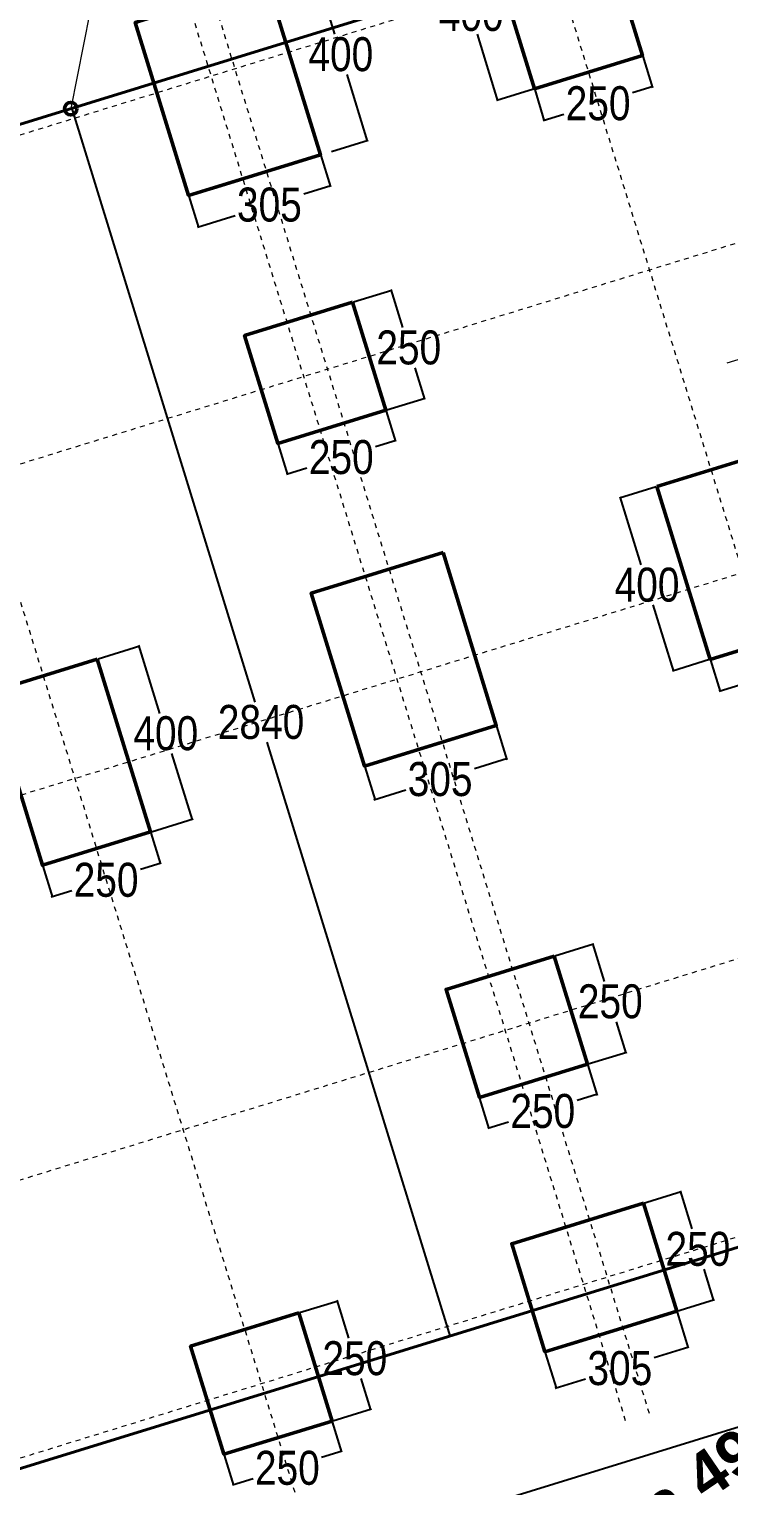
# Model space of a CAD drawing. Header units: centimetres. Extents: x 85226 to 578505, y -13061 to 170378.
# Drawn here: x 450432 to 451979, y 120516 to 123737 of the extents above; entities that cross this region are included whole.
import ezdxf

# ---------------------------------------------------------------- set-up
doc = ezdxf.new("R2010")
doc.units = ezdxf.units.CM
doc.linetypes.add('Dashed', pattern=[10.666667, 5.333333, -5.333333])
for name, color, linetype, lineweight in [('Akset_Pen_No__13', 13, 'Continuous', 18), ('Dimensionet', 150, 'Continuous', 15), ('Fasada', 7, 'Continuous', 15), ('Fasada_Pen_No__1', 1, 'Continuous', 18), ('Fasada_Pen_No__32', 32, 'Continuous', 18), ('muri', 7, 'Continuous', 40), ('Nr-Ri', 1, 'Continuous', 0), ('Spotat', 1, 'Continuous', 15)]:
    doc.layers.add(name, color=color, linetype=linetype, lineweight=lineweight)
doc.styles.add('Dimensionet CM', font='swissc.ttf', dxfattribs={"height": 15})
doc.dimstyles.new('Maxi shkronjat', dxfattribs={"dimscale": 2, "dimtxt": 30, "dimasz": 1, "dimexe": 1, "dimexo": 1, "dimgap": 3, "dimtad": 0, "dimtih": 1, "dimtoh": 1, "dimzin": 9, "dimtxsty": 'Dimensionet CM', "dimblk": 'ARCHTICK', "dimcen": 1, "dimdle": 1, "dimadec": 0, "dimazin": 0, "dimtfac": 1, "dimtmove": 0, "dimatfit": 3, "dimldrblk": 'ARCHTICK', "dimfxl": 1, "dimarcsym": 0})

# ---------------------------------------------------------------- blocks, each defined once
blk = doc.blocks.new('_ArchTick')
at = {"layer": 'Spotat', "color": 0, "const_width": 0.15}
blk.add_lwpolyline([(-0.5, -0.5), (0.5, 0.5)], dxfattribs=at)
blk = doc.blocks.new('*D4511')
at = {"layer": 'DEFPOINTS', "color": 0, "transparency": 16777216}
for p in [(452176.4, 122417), (451937.5, 122343.3), (452197.8, 122347.6)]:
    blk.add_point(p, dxfattribs=at)
at = {"layer": 'Dimensionet', "color": 0, "lineweight": -2, "transparency": 16777216}
for p, q in [((452177, 122415.1), (452198.3, 122345.7)), ((451938.1, 122341.4), (451959.4, 122272.1)), ((452199.7, 122348.2), (452154.1, 122334.2)), ((451956.9, 122273.4), (452002.5, 122287.4))]:
    blk.add_line(p, q, dxfattribs=at)
at = {"layer": 'Dimensionet', "color": 0, "lineweight": -2, "transparency": 16777216, "xscale": 2, "yscale": 2, "zscale": 2}
for p, rotation in [((452197.8, 122347.6), 17.1299999999555), ((451958.8, 122274), 197.1299999999555)]:
    blk.add_blockref('_ArchTick', p, dxfattribs=dict(at, rotation=rotation))
at = {"layer": 'Dimensionet', "color": 0, "transparency": 16777216, "insert": (452078.3, 122310.8), "char_height": 15, "attachment_point": 5, "style": 'Dimensionet CM'}
blk.add_mtext('{\\H5x;250}', dxfattribs=at)
blk = doc.blocks.new('*D4512')
at = {"layer": 'DEFPOINTS', "color": 0, "transparency": 16777216}
for p in [(451819.7, 122725.6), (451738.4, 122700.5), (451937.5, 122343.3)]:
    blk.add_point(p, dxfattribs=at)
at = {"layer": 'Dimensionet', "color": 0, "lineweight": -2, "transparency": 16777216}
for p, q in [((451817.7, 122725), (451736.5, 122700)), ((451737.8, 122702.5), (451784, 122552.6)), ((451856.8, 122316.4), (451811.4, 122463.7)), ((451935.6, 122342.8), (451854.3, 122317.7))]:
    blk.add_line(p, q, dxfattribs=at)
at = {"layer": 'Dimensionet', "color": 0, "lineweight": -2, "transparency": 16777216, "xscale": 2, "yscale": 2, "zscale": 2}
for p, rotation in [((451738.4, 122700.5), 107.1299999999913), ((451856.2, 122318.3), 287.1299999999913)]:
    blk.add_blockref('_ArchTick', p, dxfattribs=dict(at, rotation=rotation))
at = {"layer": 'Dimensionet', "color": 0, "transparency": 16777216, "insert": (451797.7, 122508.1), "char_height": 15, "attachment_point": 5, "style": 'Dimensionet CM'}
blk.add_mtext('{\\H5x;400}', dxfattribs=at)
blk = doc.blocks.new('*D4527')
at = {"layer": 'DEFPOINTS', "color": 0, "transparency": 16777216}
for p in [(451787.6, 123678.4), (451548.7, 123604.8), (451809, 123609.1)]:
    blk.add_point(p, dxfattribs=at)
at = {"layer": 'Dimensionet', "color": 0, "lineweight": -2, "transparency": 16777216}
for p, q in [((451788.2, 123676.5), (451809.6, 123607.2)), ((451549.3, 123602.9), (451570.6, 123533.5)), ((451810.9, 123609.7), (451765.3, 123595.6)), ((451568.1, 123534.9), (451613.7, 123548.9))]:
    blk.add_line(p, q, dxfattribs=at)
at = {"layer": 'Dimensionet', "color": 0, "lineweight": -2, "transparency": 16777216, "xscale": 2, "yscale": 2, "zscale": 2}
for p, rotation in [((451809, 123609.1), 17.12999999996336), ((451570.1, 123535.4), 197.1299999999634)]:
    blk.add_blockref('_ArchTick', p, dxfattribs=dict(at, rotation=rotation))
at = {"layer": 'Dimensionet', "color": 0, "transparency": 16777216, "insert": (451689.5, 123572.3), "char_height": 15, "attachment_point": 5, "style": 'Dimensionet CM'}
blk.add_mtext('{\\H5x;250}', dxfattribs=at)
blk = doc.blocks.new('*D4528')
at = {"layer": 'DEFPOINTS', "color": 0, "transparency": 16777216}
for p in [(451430.9, 123987), (451349.6, 123962), (451548.7, 123604.8)]:
    blk.add_point(p, dxfattribs=at)
at = {"layer": 'Dimensionet', "color": 0, "lineweight": -2, "transparency": 16777216}
for p, q in [((451429, 123986.5), (451347.7, 123961.4)), ((451349, 123963.9), (451395.2, 123814)), ((451468, 123577.8), (451422.6, 123725.1)), ((451546.8, 123604.2), (451465.5, 123579.1))]:
    blk.add_line(p, q, dxfattribs=at)
at = {"layer": 'Dimensionet', "color": 0, "lineweight": -2, "transparency": 16777216, "xscale": 2, "yscale": 2, "zscale": 2}
for p, rotation in [((451349.6, 123962), 107.1299999999962), ((451467.4, 123579.7), 287.1299999999962)]:
    blk.add_blockref('_ArchTick', p, dxfattribs=dict(at, rotation=rotation))
at = {"layer": 'Dimensionet', "color": 0, "transparency": 16777216, "insert": (451408.9, 123769.6), "char_height": 15, "attachment_point": 5, "style": 'Dimensionet CM'}
blk.add_mtext('{\\H5x;400}', dxfattribs=at)
blk = doc.blocks.new('*D4478')
at = {"layer": 'DEFPOINTS', "color": 0, "transparency": 16777216}
for p in [(451665.9, 121448.7), (451427, 121375), (451447.7, 121307.9)]:
    blk.add_point(p, dxfattribs=at)
at = {"layer": 'Dimensionet', "color": 0, "lineweight": -2, "transparency": 16777216}
for p, q in [((451666.5, 121446.8), (451687.2, 121379.6)), ((451427.6, 121373.1), (451448.3, 121306)), ((451688.5, 121382.1), (451643, 121368.1)), ((451445.8, 121307.3), (451491.3, 121321.3))]:
    blk.add_line(p, q, dxfattribs=at)
at = {"layer": 'Dimensionet', "color": 0, "lineweight": -2, "transparency": 16777216, "xscale": 2, "yscale": 2, "zscale": 2}
for p, rotation in [((451686.6, 121381.5), 17.13000000000847), ((451447.7, 121307.9), 197.1300000000085)]:
    blk.add_blockref('_ArchTick', p, dxfattribs=dict(at, rotation=rotation))
at = {"layer": 'Dimensionet', "color": 0, "transparency": 16777216, "insert": (451567.2, 121344.7), "char_height": 15, "attachment_point": 5, "style": 'Dimensionet CM'}
blk.add_mtext('{\\H5x;250}', dxfattribs=at)
blk = doc.blocks.new('*D4479')
at = {"layer": 'DEFPOINTS', "color": 0, "transparency": 16777216}
for p in [(451677.4, 121713.8), (451592.3, 121687.6), (451665.9, 121448.7)]:
    blk.add_point(p, dxfattribs=at)
at = {"layer": 'Dimensionet', "color": 0, "lineweight": -2, "transparency": 16777216}
for p, q in [((451594.2, 121688.2), (451679.3, 121714.4)), ((451676.8, 121715.7), (451702.7, 121631.6)), ((451751.6, 121473), (451730.2, 121542.5)), ((451667.8, 121449.3), (451752.9, 121475.5))]:
    blk.add_line(p, q, dxfattribs=at)
at = {"layer": 'Dimensionet', "color": 0, "lineweight": -2, "transparency": 16777216, "xscale": 2, "yscale": 2, "zscale": 2}
for p, rotation in [((451677.4, 121713.8), 107.1300000000477), ((451751, 121474.9), 287.1300000000477)]:
    blk.add_blockref('_ArchTick', p, dxfattribs=dict(at, rotation=rotation))
at = {"layer": 'Dimensionet', "color": 0, "transparency": 16777216, "insert": (451716.4, 121587.1), "char_height": 15, "attachment_point": 5, "style": 'Dimensionet CM'}
blk.add_mtext('{\\H5x;250}', dxfattribs=at)
blk = doc.blocks.new('*D4480')
at = {"layer": 'DEFPOINTS', "color": 0, "transparency": 16777216}
for p in [(451863.5, 120902.7), (451572.1, 120812.8), (451596.7, 120732.9)]:
    blk.add_point(p, dxfattribs=at)
at = {"layer": 'Dimensionet', "color": 0, "lineweight": -2, "transparency": 16777216}
for p, q in [((451864.1, 120900.7), (451888.8, 120820.8)), ((451890.1, 120823.3), (451813.4, 120799.7)), ((451572.7, 120810.9), (451597.3, 120731)), ((451594.8, 120732.3), (451661.7, 120752.9))]:
    blk.add_line(p, q, dxfattribs=at)
at = {"layer": 'Dimensionet', "color": 0, "lineweight": -2, "transparency": 16777216, "xscale": 2, "yscale": 2, "zscale": 2}
for p, rotation in [((451888.2, 120822.7), 17.12999999999416), ((451596.7, 120732.9), 197.1299999999942)]:
    blk.add_blockref('_ArchTick', p, dxfattribs=dict(at, rotation=rotation))
at = {"layer": 'Dimensionet', "color": 0, "transparency": 16777216, "insert": (451737.6, 120776.3), "char_height": 15, "attachment_point": 5, "style": 'Dimensionet CM'}
blk.add_mtext('{\\H5x;305}', dxfattribs=at)
blk = doc.blocks.new('*D4481')
at = {"layer": 'DEFPOINTS', "color": 0, "transparency": 16777216}
for p in [(451871.2, 121166.6), (451786.1, 121140.4), (451859.7, 120901.5)]:
    blk.add_point(p, dxfattribs=at)
at = {"layer": 'Dimensionet', "color": 0, "lineweight": -2, "transparency": 16777216}
for p, q in [((451788, 121141), (451873.1, 121167.2)), ((451870.6, 121168.5), (451896.5, 121084.4)), ((451945.4, 120925.8), (451923.9, 120995.3)), ((451861.6, 120902.1), (451946.7, 120928.3))]:
    blk.add_line(p, q, dxfattribs=at)
at = {"layer": 'Dimensionet', "color": 0, "lineweight": -2, "transparency": 16777216, "xscale": 2, "yscale": 2, "zscale": 2}
for p, rotation in [((451871.2, 121166.6), 107.1300000001321), ((451944.8, 120927.7), 287.130000000132)]:
    blk.add_blockref('_ArchTick', p, dxfattribs=dict(at, rotation=rotation))
at = {"layer": 'Dimensionet', "color": 0, "transparency": 16777216, "insert": (451910.2, 121039.9), "char_height": 15, "attachment_point": 5, "style": 'Dimensionet CM'}
blk.add_mtext('{\\H5x;250}', dxfattribs=at)
blk = doc.blocks.new('*D4482')
at = {"layer": 'DEFPOINTS', "color": 0, "transparency": 16777216}
for p in [(451220.4, 122894.1), (450981.5, 122820.4), (451002.2, 122753.3)]:
    blk.add_point(p, dxfattribs=at)
at = {"layer": 'Dimensionet', "color": 0, "lineweight": -2, "transparency": 16777216}
for p, q in [((451221, 122892.2), (451241.7, 122825)), ((450982.1, 122818.5), (451002.8, 122751.4)), ((451243, 122827.5), (451197.5, 122813.5)), ((451000.3, 122752.7), (451045.8, 122766.7))]:
    blk.add_line(p, q, dxfattribs=at)
at = {"layer": 'Dimensionet', "color": 0, "lineweight": -2, "transparency": 16777216, "xscale": 2, "yscale": 2, "zscale": 2}
for p, rotation in [((451241.1, 122826.9), 17.12999999999863), ((451002.2, 122753.3), 197.1299999999987)]:
    blk.add_blockref('_ArchTick', p, dxfattribs=dict(at, rotation=rotation))
at = {"layer": 'Dimensionet', "color": 0, "transparency": 16777216, "insert": (451121.7, 122790.1), "char_height": 15, "attachment_point": 5, "style": 'Dimensionet CM'}
blk.add_mtext('{\\H5x;250}', dxfattribs=at)
blk = doc.blocks.new('*D4483')
at = {"layer": 'DEFPOINTS', "color": 0, "transparency": 16777216}
for p in [(451231.9, 123159.2), (451146.8, 123133), (451220.4, 122894.1)]:
    blk.add_point(p, dxfattribs=at)
at = {"layer": 'Dimensionet', "color": 0, "lineweight": -2, "transparency": 16777216}
for p, q in [((451148.7, 123133.6), (451233.8, 123159.8)), ((451231.3, 123161.1), (451257.2, 123077)), ((451306.1, 122918.4), (451284.7, 122987.9)), ((451222.4, 122894.7), (451307.4, 122920.9))]:
    blk.add_line(p, q, dxfattribs=at)
at = {"layer": 'Dimensionet', "color": 0, "lineweight": -2, "transparency": 16777216, "xscale": 2, "yscale": 2, "zscale": 2}
for p, rotation in [((451231.9, 123159.2), 107.1300000000046), ((451305.5, 122920.3), 287.1300000000045)]:
    blk.add_blockref('_ArchTick', p, dxfattribs=dict(at, rotation=rotation))
at = {"layer": 'Dimensionet', "color": 0, "transparency": 16777216, "insert": (451270.9, 123032.5), "char_height": 15, "attachment_point": 5, "style": 'Dimensionet CM'}
blk.add_mtext('{\\H5x;250}', dxfattribs=at)
blk = doc.blocks.new('*D4484')
at = {"layer": 'DEFPOINTS', "color": 0, "transparency": 16777216}
for p in [(451464.4, 122197.5), (451173, 122107.7), (451195.8, 122033.8)]:
    blk.add_point(p, dxfattribs=at)
at = {"layer": 'Dimensionet', "color": 0, "lineweight": -2, "transparency": 16777216}
for p, q in [((451465, 122195.6), (451487.8, 122121.7)), ((451489.1, 122124.2), (451416.1, 122101.7)), ((451173.6, 122105.8), (451196.3, 122031.9)), ((451193.8, 122033.2), (451264.4, 122054.9))]:
    blk.add_line(p, q, dxfattribs=at)
at = {"layer": 'Dimensionet', "color": 0, "lineweight": -2, "transparency": 16777216, "xscale": 2, "yscale": 2, "zscale": 2}
for p, rotation in [((451487.2, 122123.6), 17.13000000003436), ((451195.8, 122033.8), 197.1300000000344)]:
    blk.add_blockref('_ArchTick', p, dxfattribs=dict(at, rotation=rotation))
at = {"layer": 'Dimensionet', "color": 0, "transparency": 16777216, "insert": (451340.2, 122078.3), "char_height": 15, "attachment_point": 5, "style": 'Dimensionet CM'}
blk.add_mtext('{\\H5x;305}', dxfattribs=at)
blk = doc.blocks.new('*D4485')
at = {"layer": 'DEFPOINTS', "color": 0, "transparency": 16777216}
for p in [(450699.9, 121961.9), (450461, 121888.3), (450482.4, 121818.9)]:
    blk.add_point(p, dxfattribs=at)
at = {"layer": 'Dimensionet', "color": 0, "lineweight": -2, "transparency": 16777216}
for p, q in [((450700.5, 121960), (450721.9, 121890.7)), ((450461.6, 121886.4), (450483, 121817)), ((450723.2, 121893.2), (450677.7, 121879.1)), ((450480.5, 121818.3), (450526, 121832.4))]:
    blk.add_line(p, q, dxfattribs=at)
at = {"layer": 'Dimensionet', "color": 0, "lineweight": -2, "transparency": 16777216, "xscale": 2, "yscale": 2, "zscale": 2}
for p, rotation in [((450721.3, 121892.6), 17.13000000001438), ((450482.4, 121818.9), 197.1300000000143)]:
    blk.add_blockref('_ArchTick', p, dxfattribs=dict(at, rotation=rotation))
at = {"layer": 'Dimensionet', "color": 0, "transparency": 16777216, "insert": (450601.8, 121855.7), "char_height": 15, "attachment_point": 5, "style": 'Dimensionet CM'}
blk.add_mtext('{\\H5x;250}', dxfattribs=at)
blk = doc.blocks.new('*D4486')
at = {"layer": 'DEFPOINTS', "color": 0, "transparency": 16777216}
for p in [(450674.2, 122372.6), (450582.1, 122344.2), (450699.9, 121961.9)]:
    blk.add_point(p, dxfattribs=at)
at = {"layer": 'Dimensionet', "color": 0, "lineweight": -2, "transparency": 16777216}
for p, q in [((450584, 122344.8), (450676.1, 122373.1)), ((450673.6, 122374.5), (450720, 122224.1)), ((450792.6, 121988.4), (450747.4, 122135.2)), ((450701.8, 121962.5), (450793.9, 121990.9))]:
    blk.add_line(p, q, dxfattribs=at)
at = {"layer": 'Dimensionet', "color": 0, "lineweight": -2, "transparency": 16777216, "xscale": 2, "yscale": 2, "zscale": 2}
for p, rotation in [((450674.2, 122372.6), 107.1300000000024), ((450792, 121990.3), 287.1300000000024)]:
    blk.add_blockref('_ArchTick', p, dxfattribs=dict(at, rotation=rotation))
at = {"layer": 'Dimensionet', "color": 0, "transparency": 16777216, "insert": (450733.7, 122179.7), "char_height": 15, "attachment_point": 5, "style": 'Dimensionet CM'}
blk.add_mtext('{\\H5x;400}', dxfattribs=at)
blk = doc.blocks.new('*D4489')
at = {"layer": 'DEFPOINTS', "color": 0, "transparency": 16777216}
for p in [(451101.2, 120659.9), (450862.3, 120586.2), (450883, 120519.1)]:
    blk.add_point(p, dxfattribs=at)
at = {"layer": 'Dimensionet', "color": 0, "lineweight": -2, "transparency": 16777216}
for p, q in [((451101.8, 120657.9), (451122.5, 120590.8)), ((451123.8, 120593.3), (451078.3, 120579.3)), ((450862.9, 120584.3), (450883.6, 120517.2)), ((450881.1, 120518.5), (450926.6, 120532.5))]:
    blk.add_line(p, q, dxfattribs=at)
at = {"layer": 'Dimensionet', "color": 0, "lineweight": -2, "transparency": 16777216, "xscale": 2, "yscale": 2, "zscale": 2}
for p, rotation in [((451121.9, 120592.7), 17.12999999993972), ((450883, 120519.1), 197.1299999999397)]:
    blk.add_blockref('_ArchTick', p, dxfattribs=dict(at, rotation=rotation))
at = {"layer": 'Dimensionet', "color": 0, "transparency": 16777216, "insert": (451002.5, 120555.9), "char_height": 15, "attachment_point": 5, "style": 'Dimensionet CM'}
blk.add_mtext('{\\H5x;250}', dxfattribs=at)
blk = doc.blocks.new('*D4490')
at = {"layer": 'DEFPOINTS', "color": 0, "transparency": 16777216}
for p in [(451112.7, 120925), (451027.6, 120898.8), (451101.2, 120659.9)]:
    blk.add_point(p, dxfattribs=at)
at = {"layer": 'Dimensionet', "color": 0, "lineweight": -2, "transparency": 16777216}
for p, q in [((451029.5, 120899.4), (451114.6, 120925.6)), ((451112.1, 120926.9), (451138, 120842.8)), ((451186.9, 120684.2), (451165.5, 120753.7)), ((451103.1, 120660.4), (451188.2, 120686.7))]:
    blk.add_line(p, q, dxfattribs=at)
at = {"layer": 'Dimensionet', "color": 0, "lineweight": -2, "transparency": 16777216, "xscale": 2, "yscale": 2, "zscale": 2}
for p, rotation in [((451112.7, 120925), 107.1299999999889), ((451186.3, 120686.1), 287.1299999999889)]:
    blk.add_blockref('_ArchTick', p, dxfattribs=dict(at, rotation=rotation))
at = {"layer": 'Dimensionet', "color": 0, "transparency": 16777216, "insert": (451151.7, 120798.2), "char_height": 15, "attachment_point": 5, "style": 'Dimensionet CM'}
blk.add_mtext('{\\H5x;250}', dxfattribs=at)
blk = doc.blocks.new('*D4491')
at = {"layer": 'DEFPOINTS', "color": 0, "transparency": 16777216}
for p in [(451075.6, 123459), (450784.2, 123369.2), (450805.5, 123299.8)]:
    blk.add_point(p, dxfattribs=at)
at = {"layer": 'Dimensionet', "color": 0, "lineweight": -2, "transparency": 16777216}
for p, q in [((451076.2, 123457.1), (451097.6, 123387.7)), ((450784.8, 123367.2), (450806.1, 123297.9)), ((451098.9, 123390.2), (451038.7, 123371.7)), ((450803.6, 123299.2), (450887, 123324.9))]:
    blk.add_line(p, q, dxfattribs=at)
at = {"layer": 'Dimensionet', "color": 0, "lineweight": -2, "transparency": 16777216, "xscale": 2, "yscale": 2, "zscale": 2}
for p, rotation in [((451097, 123389.6), 17.13000000000703), ((450805.5, 123299.8), 197.130000000007)]:
    blk.add_blockref('_ArchTick', p, dxfattribs=dict(at, rotation=rotation))
at = {"layer": 'Dimensionet', "color": 0, "transparency": 16777216, "insert": (450962.8, 123348.3), "char_height": 15, "attachment_point": 5, "style": 'Dimensionet CM'}
blk.add_mtext('{\\H5x;305}', dxfattribs=at)
blk = doc.blocks.new('*D4492')
at = {"layer": 'DEFPOINTS', "color": 0, "transparency": 16777216}
for p in [(450980.1, 123848.1), (451061.4, 123873.2), (451097.9, 123465.9)]:
    blk.add_point(p, dxfattribs=at)
at = {"layer": 'Dimensionet', "color": 0, "lineweight": -2, "transparency": 16777216}
for p, q in [((450982, 123848.7), (451063.3, 123873.7)), ((451060.8, 123875.1), (451107, 123725.2)), ((451179.8, 123489), (451134.4, 123636.3)), ((451099.8, 123466.4), (451181.1, 123491.5))]:
    blk.add_line(p, q, dxfattribs=at)
at = {"layer": 'Dimensionet', "color": 0, "lineweight": -2, "transparency": 16777216, "xscale": 2, "yscale": 2, "zscale": 2}
for p, rotation in [((451061.4, 123873.2), 107.1300000000024), ((451179.2, 123490.9), 287.1300000000024)]:
    blk.add_blockref('_ArchTick', p, dxfattribs=dict(at, rotation=rotation))
at = {"layer": 'Dimensionet', "color": 0, "transparency": 16777216, "insert": (451120.7, 123680.7), "char_height": 15, "attachment_point": 5, "style": 'Dimensionet CM'}
blk.add_mtext('{\\H5x;400}', dxfattribs=at)
blk = doc.blocks.new('*D4695')
at = {"layer": 'DEFPOINTS', "color": 0, "transparency": 16777216}
for p in [(454335.6, 125528.7), (454558.8, 124804.6), (441497.6, 120779)]:
    blk.add_point(p, dxfattribs=at)
at = {"layer": 'Dimensionet', "color": 0, "lineweight": -2, "transparency": 16777216}
for p, q in [((454337.5, 125529.3), (447958.7, 123563.3)), ((454558.2, 124806.5), (454335, 125530.6)), ((441272.5, 121502.5), (447651.3, 123468.5)), ((441497, 120780.9), (441273.8, 121505))]:
    blk.add_line(p, q, dxfattribs=at)
at = {"layer": 'Dimensionet', "color": 0, "lineweight": -2, "transparency": 16777216, "xscale": 2, "yscale": 2, "zscale": 2}
for p, rotation in [((454335.6, 125528.7), 17.1299999999269), ((441274.4, 121503.1), 197.1299999999269)]:
    blk.add_blockref('_ArchTick', p, dxfattribs=dict(at, rotation=rotation))
at = {"layer": 'Dimensionet', "color": 0, "transparency": 16777216, "insert": (447805, 123515.9), "char_height": 15, "attachment_point": 5, "style": 'Dimensionet CM'}
blk.add_mtext('{\\H6.25x;13668}', dxfattribs=at)
blk = doc.blocks.new('*D4697')
at = {"layer": 'DEFPOINTS', "color": 0, "transparency": 16777216}
for p in [(454001.6, 121553.8), (454083.4, 121288.5), (445974.4, 119087.5)]:
    blk.add_point(p, dxfattribs=at)
at = {"layer": 'Dimensionet', "color": 0, "lineweight": -2, "transparency": 16777216}
for p, q in [((454002.2, 121551.9), (454084, 121286.5)), ((454085.3, 121289), (450219, 120097.4)), ((446056.5, 118814.5), (449922.7, 120006.1)), ((445975, 119085.6), (446059, 118813.1))]:
    blk.add_line(p, q, dxfattribs=at)
at = {"layer": 'Dimensionet', "color": 0, "lineweight": -2, "transparency": 16777216, "xscale": 2, "yscale": 2, "zscale": 2}
for p, rotation in [((454083.4, 121288.5), 17.1299999999269), ((446058.4, 118815), 197.1299999999269)]:
    blk.add_blockref('_ArchTick', p, dxfattribs=dict(at, rotation=rotation))
at = {"layer": 'Dimensionet', "color": 0, "transparency": 16777216, "insert": (450070.9, 120051.8), "char_height": 15, "attachment_point": 5, "style": 'Dimensionet CM'}
blk.add_mtext('{\\H7.5x;8398}', dxfattribs=at)
blk = doc.blocks.new('*D4698')
at = {"layer": 'DEFPOINTS', "color": 0, "transparency": 16777216}
for p in [(454374.4, 125403), (454517.6, 124938.4), (445068.7, 122026.1)]:
    blk.add_point(p, dxfattribs=at)
at = {"layer": 'Dimensionet', "color": 0, "lineweight": -2, "transparency": 16777216}
for p, q in [((454376.3, 125403.6), (449774.8, 123985.4)), ((454517, 124940.3), (454373.8, 125405)), ((444923.6, 122490.2), (449525, 123908.4)), ((445068.1, 122028), (444924.9, 122492.7))]:
    blk.add_line(p, q, dxfattribs=at)
at = {"layer": 'Dimensionet', "color": 0, "lineweight": -2, "transparency": 16777216, "xscale": 2, "yscale": 2, "zscale": 2}
for p, rotation in [((454374.4, 125403), 17.1299999999269), ((444925.5, 122490.8), 197.1299999999269)]:
    blk.add_blockref('_ArchTick', p, dxfattribs=dict(at, rotation=rotation))
at = {"layer": 'Dimensionet', "color": 0, "transparency": 16777216, "insert": (449649.9, 123946.9), "char_height": 15, "attachment_point": 5, "style": 'Dimensionet CM'}
blk.add_mtext('{\\H6.25x;9888}', dxfattribs=at)
blk = doc.blocks.new('*D4499')
at = {"layer": 'DEFPOINTS', "color": 0, "transparency": 16777216}
for p in [(450526, 123561.7), (450303.8, 123493.2), (451140.3, 120779.2)]:
    blk.add_point(p, dxfattribs=at)
at = {"layer": 'Dimensionet', "color": 0, "lineweight": -2, "transparency": 16777216}
for p, q in [((450305.8, 123493.8), (450527.9, 123562.2)), ((450525.4, 123563.6), (450930.5, 122249.2)), ((451363.1, 120845.7), (450958, 122160.1)), ((451142.3, 120779.8), (451364.4, 120848.2))]:
    blk.add_line(p, q, dxfattribs=at)
at = {"layer": 'Dimensionet', "color": 0, "lineweight": -2, "transparency": 16777216, "xscale": 2, "yscale": 2, "zscale": 2}
for p, rotation in [((450526, 123561.7), 107.1299999991601), ((451362.5, 120847.6), 287.1299999991601)]:
    blk.add_blockref('_ArchTick', p, dxfattribs=dict(at, rotation=rotation))
at = {"layer": 'Dimensionet', "color": 0, "transparency": 16777216, "insert": (450944.3, 122204.6), "char_height": 15, "attachment_point": 5, "style": 'Dimensionet CM'}
blk.add_mtext('{\\H5x;2840}', dxfattribs=at)

msp = doc.modelspace()

# ---------------------------------------------------------------- linework, layer by layer
at = {"layer": 'Akset_Pen_No__13', "color": 251, "linetype": 'Dashed', "ltscale": 2}
for p, q in [((441033.45, 120612.373), (455000.798, 124917.297)), ((451442.812, 124372.665), (452516.413, 120889.361)), ((441238.156, 119948.204), (455205.503, 124253.128)), ((450678.304, 124137.033), (451751.905, 120653.73)), ((450730.864, 124153.233), (451804.465, 120669.929)), ((449966.353, 123917.601), (451039.954, 120434.297)), ((441444.335, 119279.257), (455411.682, 123584.181)), ((441683.649, 118502.801), (455650.996, 122807.724)), ((442074.222, 118008.408), (455824.039, 122246.286))]:
    msp.add_line(p, q, dxfattribs=at)
at = {"layer": 'Fasada_Pen_No__1', "lineweight": 50}
for points in [[(451430.864, 123987.039), (451669.774, 124060.674), (451787.59, 123678.419), (451548.681, 123604.784), (451430.864, 123987.039)], [(450957.827, 123841.243), (450666.357, 123751.408), (450784.173, 123369.152), (451023.083, 123442.787)], [(450836.733, 123385.352), (451075.643, 123458.987), (450957.827, 123841.243)], [(451819.658, 122725.596), (452058.568, 122799.231), (452176.384, 122416.975), (451937.474, 122343.34), (451819.658, 122725.596)], [(451346.62, 122579.799), (451055.15, 122489.964), (451172.967, 122107.709), (451411.876, 122181.344)], [(451225.527, 122123.908), (451464.437, 122197.544), (451346.62, 122579.799)], [(450582.109, 122344.167), (450343.199, 122270.531), (450461.016, 121888.276), (450699.925, 121961.911), (450582.109, 122344.167)]]:
    msp.add_lwpolyline(points, dxfattribs=at)
msp.add_circle((450523.628, 123560.918), 13.773, dxfattribs=at)
at = {"layer": 'Fasada_Pen_No__32', "lineweight": 50}
for points in [[(451146.804, 123132.985), (450907.895, 123059.35), (450981.53, 122820.44), (451220.44, 122894.076), (451146.804, 123132.985)], [(451592.297, 121687.581), (451353.388, 121613.946), (451427.023, 121375.036), (451665.933, 121448.672), (451592.297, 121687.581)], [(451789.908, 121141.564), (451498.438, 121051.729), (451572.073, 120812.819), (451810.983, 120886.454)], [(451624.633, 120829.019), (451863.543, 120902.654), (451789.908, 121141.564)], [(451027.602, 120898.763), (450788.692, 120825.128), (450862.327, 120586.218), (451101.237, 120659.853), (451027.602, 120898.763)]]:
    msp.add_lwpolyline(points, dxfattribs=at)
at = {"layer": 'muri'}
msp.add_lwpolyline([(454495.298, 122303.074), (454694.715, 123339.658), (454884.989, 123398.303), (454460.85, 124774.423), (450136.591, 123441.628), (450092.41, 123584.974), (449528.583, 123411.195), (449572.764, 123267.849), (449424.64, 123222.195), (449338.189, 123509.476), (446443.559, 122617.312), (446533.832, 122331.209), (446385.708, 122285.556), (446341.527, 122428.901), (445777.7, 122255.122), (445821.881, 122111.777), (445119.487, 121895.289)], dxfattribs=at)
msp.add_lwpolyline([(445955.982, 119181.275), (453873.451, 121621.545), (453829.27, 121764.89), (454082.827, 121843.04, 0.27723304), (454495.298, 122303.074)], format="xyb", dxfattribs=at)
at = {"layer": 'Nr-Ri'}
msp.add_line((452109.674, 123039.497), (451974.294, 122998.108), dxfattribs=at)
msp.add_lwpolyline([(450732.054, 123915.516), (450593.844, 123915.516), (450523.628, 123560.918)], dxfattribs=at)

# ---------------------------------------------------------------- texts
at = {"layer": 'Fasada', "insert": (452320.63, 120869.896), "char_height": 100, "attachment_point": 3, "rotation": 34.26, "style": 'Dimensionet CM'}
msp.add_mtext('{\\fArial|b1|i0|c0|p34;Shputa 490x430\\Ph=170 Germim}', dxfattribs=at)

# ---------------------------------------------------------------- dimensions: what is measured, and where the dimension line sits
at = {"layer": 'Dimensionet'}
for base, p1, p2, picture, middle in [((454335.634, 125528.725), (441497.615, 120778.98), (454558.814, 124804.616), '*D4695', (447805.035, 123515.907)), ((454374.372, 125403.04), (445068.695, 122026.133), (454517.578, 124938.406), '*D4698', (449649.93, 123946.903))]:
    dim = msp.add_linear_dim(base=base, p1=p1, p2=p2, angle=17.13, text='{\\H6.25x;<>}', dimstyle='Maxi shkronjat', override={"dimdec": 0}, dxfattribs=at)
    dim.commit()
    dim.dimension.update_dxf_attribs({"geometry": picture, "text_midpoint": middle, "dimtype": 160})
for base, p1, p2, angle, picture, middle in [((451349.602, 123961.993), (451548.681, 123604.784), (451430.864, 123987.039), 107.13, '*D4528', (451408.914, 123769.556)), ((451061.361, 123873.153), (451097.915, 123465.852), (450980.099, 123848.107), 107.13, '*D4492', (451120.673, 123680.716)), ((451808.963, 123609.075), (451548.681, 123604.784), (451787.59, 123678.419), 17.13, '*D4527', (451689.508, 123572.257)), ((450805.546, 123299.808), (451075.643, 123458.987), (450784.173, 123369.152), 197.13, '*D4491', (450962.84, 123348.288)), ((451231.875, 123159.205), (451220.44, 122894.076), (451146.804, 123132.985), 107.13, '*D4483', (451270.938, 123032.465)), ((451002.228, 122753.286), (451220.44, 122894.076), (450981.53, 122820.44), 197.13, '*D4482', (451121.683, 122790.103)), ((451738.396, 122700.55), (451937.474, 122343.34), (451819.658, 122725.596), 107.13, '*D4512', (451797.707, 122508.113)), ((452197.757, 122347.632), (451937.474, 122343.34), (452176.384, 122416.975), 17.13, '*D4511', (452078.302, 122310.814)), ((450674.22, 122372.557), (450699.925, 121961.911), (450582.109, 122344.167), 107.13, '*D4486', (450733.672, 122179.664)), ((451195.757, 122033.767), (451464.437, 122197.544), (451172.967, 122107.709), 197.13, '*D4484', (451340.228, 122078.295)), ((450482.388, 121818.932), (450699.925, 121961.911), (450461.016, 121888.276), 197.13, '*D4485', (450601.843, 121855.75)), ((451677.368, 121713.801), (451665.933, 121448.672), (451592.297, 121687.581), 107.13, '*D4479', (451716.431, 121587.061)), ((451447.721, 121307.882), (451665.933, 121448.672), (451427.023, 121375.036), 197.13, '*D4478', (451567.176, 121344.699)), ((451871.156, 121166.606), (451859.72, 120901.476), (451786.085, 121140.386), 107.13, '*D4481', (451910.219, 121039.866)), ((451112.673, 120924.983), (451101.237, 120659.853), (451027.602, 120898.763), 107.13, '*D4490', (451151.736, 120798.243)), ((451596.711, 120732.879), (451863.543, 120902.654), (451572.073, 120812.819), 197.13, '*D4480', (451737.559, 120776.291)), ((450883.026, 120519.063), (451101.237, 120659.853), (450862.327, 120586.218), 197.13, '*D4489', (451002.48, 120555.881))]:
    dim = msp.add_linear_dim(base=base, p1=p1, p2=p2, angle=angle, text='{\\H5x;<>}', dimstyle='Maxi shkronjat', dxfattribs=at)
    dim.commit()
    dim.dimension.update_dxf_attribs({"geometry": picture, "text_midpoint": middle, "dimtype": 161})
dim = msp.add_linear_dim(base=(450526.018, 123561.655), p1=(451140.345, 120779.165), p2=(450303.849, 123493.179), angle=107.13, text='{\\H5x;<>}', dimstyle='Maxi shkronjat', dxfattribs=at)
dim.commit()
dim.dimension.update_dxf_attribs({"geometry": '*D4499', "text_midpoint": (450944.266, 122204.647)})
dim = msp.add_linear_dim(base=(454083.372, 121288.455), p1=(445974.407, 119087.543), p2=(454001.594, 121553.782), angle=17.13, text='{\\H7.5x;<>}', dimstyle='Maxi shkronjat', override={"dimdec": 0}, dxfattribs=at)
dim.commit()
dim.dimension.update_dxf_attribs({"geometry": '*D4697', "text_midpoint": (450070.883, 120051.752)})

doc.saveas('drawing.dxf')
